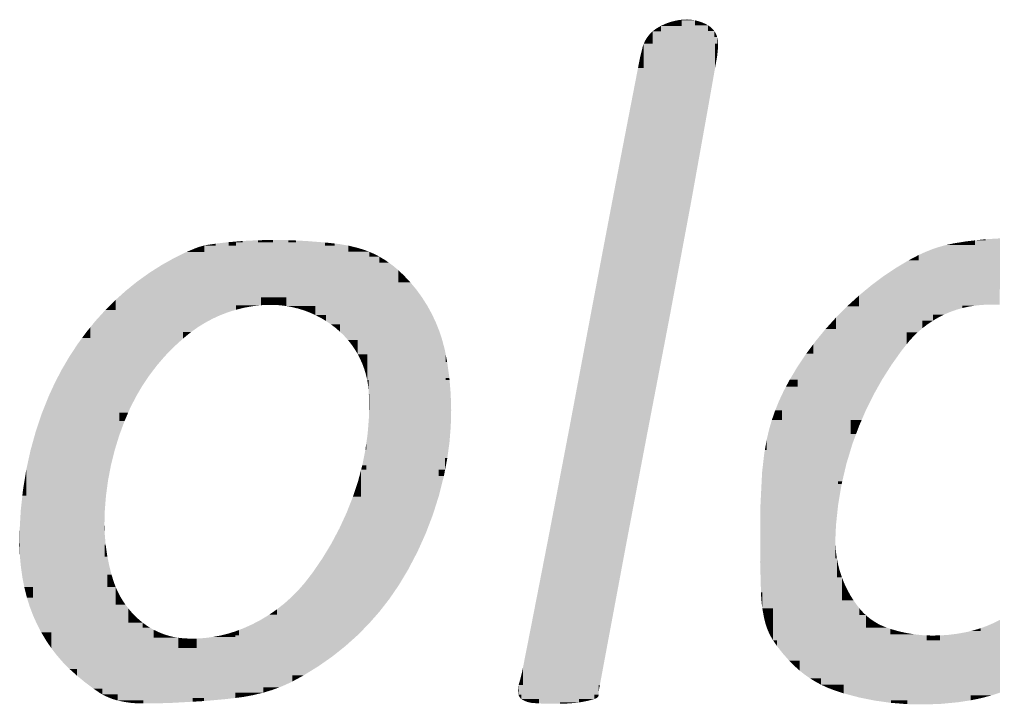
# Model space of a CAD drawing. Extents: x 149 to 8866, y 149 to 4853.
# Drawn here: x 5235.9 to 5292.9, y 4638.6 to 4678.6 of the extents above; entities that cross this region are included whole.
import ezdxf

# ---------------------------------------------------------------- set-up
doc = ezdxf.new("R2010")
doc.units = 0
doc.layers.add('L1D0', color=1, linetype='CONTINUOUS')

msp = doc.modelspace()

# ---------------------------------------------------------------- linework, layer by layer
at = {"layer": 'L1D0'}
for points in [[(5273.193, 4678.08), (5273.281, 4678.136), (5273.465, 4678.08), (5273.465, 4678.238)], [(5273.465, 4678.238), (5273.654, 4678.329), (5274.049, 4678.238), (5274.049, 4678.329)], [(5273.465, 4677.913), (5273.465, 4678.238), (5274.666, 4677.913), (5274.666, 4678.238)], [(5273.654, 4678.329), (5273.85, 4678.407), (5274.049, 4678.329), (5274.049, 4678.473)], [(5274.049, 4678.473), (5274.252, 4678.527), (5274.458, 4678.473), (5274.458, 4678.567)], [(5274.049, 4678.238), (5274.049, 4678.473), (5274.666, 4678.238), (5274.666, 4678.473)], [(5274.458, 4678.473), (5274.458, 4678.567), (5274.666, 4678.473), (5274.666, 4678.595)], [(5274.666, 4678.561), (5274.666, 4678.595), (5274.771, 4678.561), (5274.771, 4678.603)], [(5274.666, 4678.267), (5274.666, 4678.561), (5275.443, 4678.267), (5275.443, 4678.561)], [(5274.666, 4677.93), (5274.666, 4678.267), (5276.211, 4677.93), (5276.211, 4678.267)], [(5274.771, 4678.561), (5274.771, 4678.603), (5274.846, 4678.561), (5274.846, 4678.608)], [(5274.846, 4678.561), (5274.846, 4678.608), (5274.996, 4678.561), (5274.996, 4678.609)], [(5274.996, 4678.561), (5274.996, 4678.609), (5275.146, 4678.561), (5275.146, 4678.602)], [(5275.146, 4678.561), (5275.146, 4678.602), (5275.443, 4678.561), (5275.295, 4678.586)], [(5275.443, 4678.432), (5275.443, 4678.561), (5275.589, 4678.432), (5275.589, 4678.527)], [(5275.443, 4678.267), (5275.443, 4678.432), (5275.874, 4678.267), (5275.874, 4678.432)], [(5275.589, 4678.432), (5275.589, 4678.527), (5275.874, 4678.432), (5275.733, 4678.484)], [(5275.874, 4678.373), (5275.874, 4678.432), (5276.012, 4678.373)], [(5275.874, 4678.267), (5275.874, 4678.373), (5276.012, 4678.267), (5276.012, 4678.373)], [(5276.012, 4678.267), (5276.012, 4678.373), (5276.211, 4678.267), (5276.146, 4678.305)], [(5276.211, 4678.204), (5276.211, 4678.267), (5276.308, 4678.204), (5276.244, 4678.247)], [(5272.668, 4677.582), (5272.736, 4677.672), (5272.968, 4677.582), (5272.968, 4677.672)], [(5272.736, 4677.672), (5272.809, 4677.757), (5272.968, 4677.672), (5272.968, 4677.757)], [(5272.809, 4677.757), (5272.886, 4677.837), (5272.968, 4677.757), (5272.968, 4677.913)], [(5272.968, 4677.913), (5273.055, 4677.984), (5273.465, 4677.913), (5273.465, 4677.984)], [(5272.968, 4677.191), (5272.968, 4677.913), (5274.666, 4677.191), (5274.666, 4677.913)], [(5273.055, 4677.984), (5273.145, 4678.05), (5273.193, 4677.984), (5273.193, 4678.08)], [(5273.193, 4677.984), (5273.193, 4678.08), (5273.465, 4677.984), (5273.465, 4678.08)], [(5274.666, 4677.584), (5274.666, 4677.93), (5276.58, 4677.584), (5276.58, 4677.93)], [(5276.211, 4678.157), (5276.211, 4678.204), (5276.37, 4678.157), (5276.308, 4678.204)], [(5276.211, 4678.105), (5276.211, 4678.157), (5276.428, 4678.105), (5276.37, 4678.157)], [(5276.211, 4678.051), (5276.211, 4678.105), (5276.482, 4678.051), (5276.428, 4678.105)], [(5276.211, 4677.992), (5276.211, 4678.051), (5276.533, 4677.992), (5276.482, 4678.051)], [(5276.211, 4677.93), (5276.211, 4677.992), (5276.58, 4677.93), (5276.533, 4677.992)], [(5276.58, 4677.799), (5276.58, 4677.93), (5276.661, 4677.799), (5276.623, 4677.866)], [(5276.58, 4677.729), (5276.58, 4677.799), (5276.696, 4677.729), (5276.661, 4677.799)], [(5276.58, 4677.657), (5276.58, 4677.729), (5276.725, 4677.657), (5276.696, 4677.729)], [(5272.413, 4677.086), (5272.452, 4677.191), (5272.452, 4677.086)], [(5272.452, 4677.191), (5272.498, 4677.294), (5272.968, 4677.191), (5272.968, 4677.294)], [(5272.452, 4675.782), (5272.452, 4677.191), (5276.625, 4675.782), (5276.625, 4677.191)], [(5272.498, 4677.294), (5272.549, 4677.393), (5272.968, 4677.294), (5272.968, 4677.393)], [(5272.549, 4677.393), (5272.606, 4677.49), (5272.968, 4677.393), (5272.968, 4677.49)], [(5272.606, 4677.49), (5272.668, 4677.582), (5272.968, 4677.49), (5272.968, 4677.582)], [(5274.666, 4677.191), (5274.666, 4677.584), (5276.75, 4677.191), (5276.75, 4677.584)], [(5276.58, 4677.584), (5276.58, 4677.657), (5276.75, 4677.584), (5276.725, 4677.657)], [(5276.625, 4677.083), (5276.625, 4677.191), (5276.8, 4677.083), (5276.8, 4677.191)], [(5276.75, 4677.433), (5276.75, 4677.584), (5276.785, 4677.433), (5276.77, 4677.509)], [(5276.75, 4677.356), (5276.75, 4677.433), (5276.795, 4677.356), (5276.785, 4677.433)], [(5276.75, 4677.279), (5276.75, 4677.356), (5276.8, 4677.279), (5276.795, 4677.356)], [(5276.75, 4677.191), (5276.75, 4677.279), (5276.8, 4677.191), (5276.8, 4677.279)], [(5272.228, 4676.357), (5272.367, 4676.925), (5272.452, 4676.357), (5272.452, 4676.925)], [(5272.367, 4676.925), (5272.38, 4676.98), (5272.452, 4676.925), (5272.452, 4676.98)], [(5272.38, 4676.98), (5272.413, 4677.086), (5272.452, 4676.98), (5272.452, 4677.086)], [(5276.625, 4676.77), (5276.625, 4677.083), (5276.782, 4676.77), (5276.8, 4677.083)], [(5276.625, 4676.46), (5276.625, 4676.77), (5276.745, 4676.46), (5276.782, 4676.77)], [(5272.117, 4675.782), (5272.228, 4676.357), (5272.452, 4675.782), (5272.452, 4676.357)], [(5276.625, 4675.782), (5276.625, 4676.46), (5276.718, 4676.305), (5276.745, 4676.46)], [(5271.705, 4673.659), (5272.117, 4675.782), (5276.25, 4673.659), (5276.625, 4675.782)], [(5271.193, 4671.014), (5271.631, 4673.279), (5275.775, 4671.014), (5276.182, 4673.279)], [(5271.631, 4673.279), (5271.705, 4673.659), (5276.182, 4673.279), (5276.25, 4673.659)], [(5271.147, 4670.775), (5271.193, 4671.014), (5275.732, 4670.775), (5275.775, 4671.014)], [(5270.6, 4667.938), (5271.147, 4670.775), (5275.222, 4667.938), (5275.732, 4670.775)], [(5270.018, 4664.886), (5270.579, 4667.831), (5274.651, 4664.886), (5275.202, 4667.831)], [(5270.579, 4667.831), (5270.6, 4667.938), (5275.202, 4667.831), (5275.222, 4667.938)], [(5248.986, 4665.571), (5248.986, 4665.659), (5249.872, 4665.571), (5249.872, 4665.703)], [(5249.872, 4665.571), (5249.872, 4665.703), (5250.316, 4665.571), (5250.316, 4665.711)], [(5250.316, 4665.571), (5250.316, 4665.711), (5250.762, 4665.571), (5250.762, 4665.719)], [(5250.762, 4665.571), (5250.762, 4665.719), (5251.656, 4665.571), (5251.656, 4665.707)], [(5251.656, 4665.571), (5251.656, 4665.707), (5252.103, 4665.571), (5252.103, 4665.687)], [(5291.35, 4665.428), (5291.35, 4665.641), (5291.826, 4665.428), (5291.826, 4665.693)], [(5291.826, 4665.69), (5291.826, 4665.693), (5292.467, 4665.69), (5292.467, 4665.763)], [(5292.467, 4665.69), (5292.467, 4665.763), (5293.59, 4665.69), (5293.59, 4665.829)], [(5245.716, 4665.025), (5246.102, 4665.188), (5246.19, 4665.025), (5246.19, 4665.225)], [(5246.19, 4665.225), (5246.368, 4665.291), (5246.55, 4665.225), (5246.55, 4665.347)], [(5246.19, 4665.025), (5246.19, 4665.225), (5246.735, 4665.025), (5246.735, 4665.225)], [(5246.55, 4665.225), (5246.55, 4665.347), (5246.735, 4665.225), (5246.735, 4665.394)], [(5246.735, 4665.394), (5246.922, 4665.432), (5247.016, 4665.394), (5247.016, 4665.446)], [(5246.735, 4664.657), (5246.735, 4665.394), (5248.601, 4664.657), (5248.601, 4665.394)], [(5247.016, 4665.394), (5247.016, 4665.446), (5247.397, 4665.394), (5247.397, 4665.502)], [(5247.397, 4665.394), (5247.397, 4665.502), (5248.161, 4665.394), (5248.161, 4665.591)], [(5248.161, 4665.591), (5248.545, 4665.622), (5248.601, 4665.591), (5248.601, 4665.627)], [(5248.161, 4665.394), (5248.161, 4665.591), (5248.601, 4665.394), (5248.601, 4665.591)], [(5248.601, 4665.571), (5248.601, 4665.627), (5248.986, 4665.571), (5248.986, 4665.659)], [(5248.601, 4662.363), (5248.601, 4665.571), (5253.807, 4662.363), (5253.807, 4665.571)], [(5252.103, 4665.571), (5252.103, 4665.687), (5253.807, 4665.571), (5252.671, 4665.66)], [(5253.807, 4665.39), (5253.807, 4665.571), (5254.373, 4665.39), (5254.373, 4665.509)], [(5253.807, 4664.747), (5253.807, 4665.39), (5255.157, 4664.747), (5255.157, 4665.39)], [(5254.373, 4665.39), (5254.373, 4665.509), (5255.157, 4665.39), (5254.635, 4665.479)], [(5255.157, 4665.03), (5255.157, 4665.39), (5255.671, 4665.03), (5255.671, 4665.268)], [(5255.671, 4665.144), (5255.671, 4665.268), (5256.081, 4665.144), (5255.924, 4665.191)], [(5255.671, 4665.03), (5255.671, 4665.144), (5256.081, 4665.03), (5256.081, 4665.144)], [(5256.081, 4665.03), (5256.081, 4665.144), (5256.387, 4665.03)], [(5288.541, 4664.84), (5288.933, 4665.019), (5289.334, 4664.84), (5289.334, 4665.178)], [(5289.334, 4665.178), (5289.744, 4665.313), (5290.16, 4665.178), (5290.16, 4665.428)], [(5289.334, 4664.84), (5289.334, 4665.178), (5290.16, 4664.84), (5290.16, 4665.178)], [(5290.16, 4665.428), (5290.581, 4665.519), (5290.794, 4665.428), (5290.794, 4665.552)], [(5290.16, 4664.84), (5290.16, 4665.428), (5291.826, 4664.84), (5291.826, 4665.428)], [(5290.794, 4665.428), (5290.794, 4665.552), (5291.35, 4665.428), (5291.35, 4665.641)], [(5291.826, 4662.824), (5291.826, 4665.69), (5296.949, 4662.824), (5296.949, 4665.69)], [(5243.527, 4663.8), (5244.234, 4664.248), (5244.964, 4663.8), (5244.964, 4664.657)], [(5244.964, 4664.657), (5245.716, 4665.025), (5246.735, 4664.657), (5246.735, 4665.025)], [(5244.964, 4663.8), (5244.964, 4664.657), (5248.601, 4663.8), (5248.601, 4664.657)], [(5253.807, 4663.958), (5253.807, 4664.747), (5256.977, 4663.958), (5256.977, 4664.747)], [(5255.157, 4664.747), (5255.157, 4665.03), (5256.387, 4664.747), (5256.387, 4665.03)], [(5256.387, 4664.747), (5256.387, 4665.03), (5256.977, 4664.747), (5256.686, 4664.898)], [(5256.977, 4664.576), (5256.977, 4664.747), (5257.264, 4664.576), (5257.117, 4664.663)], [(5256.977, 4664.385), (5256.977, 4664.576), (5257.548, 4664.385), (5257.264, 4664.576)], [(5269.383, 4661.543), (5270.015, 4664.868), (5274.025, 4661.543), (5274.648, 4664.868)], [(5270.015, 4664.868), (5270.018, 4664.886), (5274.648, 4664.868), (5274.651, 4664.886)], [(5287.959, 4664.533), (5288.35, 4664.739), (5288.541, 4664.533), (5288.541, 4664.84)], [(5288.541, 4664.08), (5288.541, 4664.84), (5291.826, 4664.08), (5291.826, 4664.84)], [(5256.977, 4664.178), (5256.977, 4664.385), (5257.821, 4664.178), (5257.548, 4664.385)], [(5256.977, 4663.958), (5256.977, 4664.178), (5258.083, 4663.958), (5257.821, 4664.178)], [(5286.111, 4663.322), (5286.464, 4663.588), (5287.199, 4663.322), (5287.199, 4664.08)], [(5287.199, 4664.08), (5287.959, 4664.533), (5288.541, 4664.08), (5288.541, 4664.533)], [(5287.199, 4662.462), (5287.199, 4664.08), (5291.826, 4662.462), (5291.826, 4664.08)], [(5242.519, 4663.052), (5242.846, 4663.314), (5243.527, 4663.052), (5243.527, 4663.8)], [(5243.527, 4662.221), (5243.527, 4663.8), (5248.601, 4662.221), (5248.601, 4663.8)], [(5253.807, 4662.363), (5253.807, 4663.958), (5258.083, 4662.363), (5258.083, 4663.958)], [(5258.083, 4663.65), (5258.083, 4663.958), (5258.41, 4663.65), (5258.207, 4663.841)], [(5258.083, 4663.243), (5258.083, 4663.65), (5258.792, 4663.243), (5258.41, 4663.65)], [(5242.188, 4662.786), (5242.519, 4663.052), (5243.527, 4662.786), (5243.527, 4663.052)], [(5258.083, 4662.814), (5258.083, 4663.243), (5259.148, 4662.814), (5258.792, 4663.243)], [(5285.038, 4662.462), (5285.744, 4663.047), (5287.199, 4662.462), (5287.199, 4663.047)], [(5285.744, 4663.047), (5286.111, 4663.322), (5287.199, 4663.047), (5287.199, 4663.322)], [(5241.554, 4662.221), (5242.188, 4662.786), (5243.527, 4662.221), (5243.527, 4662.786)], [(5248.601, 4661.904), (5248.601, 4662.363), (5250.055, 4661.904), (5250.055, 4662.363)], [(5250.055, 4661.925), (5250.055, 4662.363), (5250.479, 4661.925), (5250.479, 4662.363)], [(5250.834, 4661.923), (5250.479, 4661.925), (5250.834, 4662.363), (5250.479, 4662.363)], [(5250.834, 4661.923), (5250.834, 4662.363), (5251.541, 4661.923), (5251.541, 4662.363)], [(5251.541, 4661.856), (5251.541, 4662.363), (5253.23, 4661.856), (5253.23, 4662.363)], [(5253.23, 4661.331), (5253.23, 4662.363), (5254.685, 4661.331), (5254.685, 4662.363)], [(5254.685, 4660.9), (5254.685, 4662.363), (5259.476, 4660.9), (5259.476, 4662.363)], [(5258.083, 4662.363), (5258.083, 4662.814), (5259.476, 4662.363), (5259.148, 4662.814)], [(5259.476, 4661.404), (5259.476, 4662.363), (5260.046, 4661.404), (5259.776, 4661.893)], [(5284.36, 4661.845), (5284.461, 4661.937), (5285.038, 4661.845), (5285.038, 4662.462)], [(5285.038, 4661.194), (5285.038, 4662.462), (5287.838, 4661.194), (5287.838, 4662.462)], [(5287.838, 4661.739), (5287.838, 4662.462), (5291.093, 4661.739), (5291.093, 4662.462)], [(5291.093, 4661.879), (5291.093, 4662.462), (5291.826, 4661.879), (5291.826, 4662.462)], [(5291.826, 4661.937), (5291.826, 4662.824), (5292.556, 4661.937), (5292.556, 4662.824)], [(5292.556, 4661.937), (5292.556, 4662.824), (5293.286, 4661.937), (5293.286, 4662.824)], [(5240.95, 4661.624), (5241.255, 4661.925), (5241.554, 4661.624), (5241.554, 4662.221)], [(5241.554, 4660.621), (5241.554, 4662.221), (5246.365, 4660.621), (5246.365, 4662.221)], [(5246.365, 4661.495), (5246.365, 4662.221), (5248.129, 4661.495), (5248.129, 4662.221)], [(5248.129, 4661.495), (5248.129, 4662.221), (5248.601, 4661.643), (5248.601, 4662.221)], [(5248.601, 4661.643), (5248.601, 4661.904), (5249.079, 4661.76), (5249.079, 4661.904)], [(5249.079, 4661.76), (5249.079, 4661.904), (5249.565, 4661.847), (5249.565, 4661.904)], [(5249.565, 4661.847), (5249.565, 4661.904), (5250.055, 4661.904)], [(5250.055, 4661.904), (5250.055, 4661.925), (5250.302, 4661.916), (5250.479, 4661.925)], [(5251.541, 4661.856), (5251.188, 4661.9), (5251.541, 4661.923), (5250.834, 4661.923)], [(5252.235, 4661.706), (5251.89, 4661.791), (5252.235, 4661.856), (5251.541, 4661.856)], [(5252.574, 4661.601), (5252.235, 4661.706), (5252.574, 4661.856), (5252.235, 4661.856)], [(5252.574, 4661.601), (5252.574, 4661.856), (5253.23, 4661.601), (5253.23, 4661.856)], [(5284.036, 4661.52), (5284.36, 4661.845), (5285.038, 4661.52), (5285.038, 4661.845)], [(5287.838, 4661), (5287.838, 4661.739), (5289.371, 4661), (5289.371, 4661.739)], [(5289.371, 4661.508), (5289.371, 4661.739), (5290.377, 4661.508), (5290.377, 4661.739)], [(5290.377, 4661.508), (5290.377, 4661.739), (5290.731, 4661.634), (5291.093, 4661.739)], [(5291.093, 4661.739), (5291.093, 4661.879), (5291.46, 4661.821), (5291.46, 4661.879)], [(5291.46, 4661.821), (5291.46, 4661.879), (5291.646, 4661.851), (5291.826, 4661.879)], [(5291.826, 4661.879), (5291.826, 4661.937), (5292.19, 4661.918), (5292.556, 4661.937)], [(5240.378, 4660.995), (5240.95, 4661.624), (5241.554, 4660.995), (5241.554, 4661.624)], [(5246.365, 4661.113), (5246.365, 4661.495), (5247.219, 4661.113), (5247.219, 4661.495)], [(5247.219, 4661.113), (5247.219, 4661.495), (5247.668, 4661.319), (5248.129, 4661.495)], [(5253.23, 4661.331), (5252.906, 4661.475), (5253.23, 4661.601), (5252.574, 4661.601)], [(5253.851, 4660.987), (5253.546, 4661.168), (5253.851, 4661.331), (5253.23, 4661.331)], [(5253.851, 4660.987), (5253.851, 4661.331), (5254.685, 4660.987), (5254.685, 4661.331)], [(5259.476, 4660.9), (5259.476, 4661.404), (5260.284, 4660.9), (5260.046, 4661.404)], [(5268.754, 4658.2), (5269.345, 4661.34), (5273.384, 4658.2), (5273.987, 4661.34)], [(5269.345, 4661.34), (5269.383, 4661.543), (5273.987, 4661.34), (5274.025, 4661.543)], [(5283.09, 4660.511), (5283.71, 4661.194), (5283.71, 4660.511)], [(5283.71, 4661.194), (5284.036, 4661.52), (5285.038, 4661.194), (5285.038, 4661.52)], [(5283.71, 4659.625), (5283.71, 4661.194), (5287.838, 4659.625), (5287.838, 4661.194)], [(5289.371, 4661.359), (5289.371, 4661.508), (5290.031, 4661.359), (5290.377, 4661.508)], [(5289.371, 4661), (5289.371, 4661.359), (5289.695, 4661.19), (5290.031, 4661.359)], [(5239.589, 4659.995), (5239.841, 4660.337), (5240.073, 4659.995), (5240.073, 4660.621)], [(5240.073, 4660.621), (5240.378, 4660.995), (5241.554, 4660.621), (5241.554, 4660.995)], [(5240.073, 4658.927), (5240.073, 4660.621), (5244.431, 4658.927), (5244.431, 4660.621)], [(5244.431, 4660.335), (5244.431, 4660.621), (5245.963, 4660.335), (5246.365, 4660.621)], [(5246.365, 4660.621), (5246.365, 4661.113), (5246.785, 4660.88), (5247.219, 4661.113)], [(5254.145, 4660.787), (5253.851, 4660.987), (5254.685, 4660.787), (5254.685, 4660.987)], [(5254.427, 4660.572), (5254.145, 4660.787), (5254.685, 4660.572), (5254.685, 4660.787)], [(5254.685, 4660.348), (5254.561, 4660.455), (5254.685, 4660.572), (5254.427, 4660.572)], [(5254.685, 4660.348), (5254.685, 4660.9), (5255.714, 4660.348), (5255.714, 4660.9)], [(5255.714, 4659.853), (5255.714, 4660.9), (5260.284, 4659.853), (5260.284, 4660.9)], [(5260.284, 4659.853), (5260.284, 4660.9), (5260.664, 4659.853), (5260.491, 4660.382)], [(5287.838, 4660.562), (5287.838, 4661), (5288.759, 4660.562), (5288.759, 4661)], [(5288.759, 4660.562), (5288.759, 4661), (5289.058, 4660.79), (5289.371, 4661)], [(5239.33, 4659.639), (5239.589, 4659.995), (5240.073, 4659.639), (5240.073, 4659.995)], [(5244.431, 4659.949), (5244.431, 4660.335), (5245.486, 4659.949), (5245.486, 4660.335)], [(5245.486, 4659.949), (5245.486, 4660.335), (5245.771, 4660.18), (5245.963, 4660.335)], [(5254.919, 4660.119), (5254.685, 4660.348), (5255.714, 4660.119), (5255.714, 4660.348)], [(5255.138, 4659.875), (5254.919, 4660.119), (5255.714, 4659.875), (5255.714, 4660.119)], [(5282.504, 4659.799), (5283.09, 4660.511), (5283.71, 4659.799), (5283.71, 4660.511)], [(5287.838, 4660.315), (5287.838, 4660.562), (5288.475, 4660.315), (5288.759, 4660.562)], [(5287.838, 4660.052), (5287.838, 4660.315), (5288.206, 4660.052), (5288.475, 4660.315)], [(5287.838, 4659.625), (5287.838, 4660.052), (5287.955, 4659.772), (5288.206, 4660.052)], [(5238.86, 4658.927), (5239.33, 4659.639), (5240.073, 4658.927), (5240.073, 4659.639)], [(5244.431, 4658.927), (5244.431, 4659.949), (5244.943, 4659.454), (5245.486, 4659.949)], [(5255.342, 4659.618), (5255.138, 4659.875), (5255.714, 4659.618), (5255.714, 4659.875)], [(5255.528, 4659.349), (5255.342, 4659.618), (5255.714, 4659.349), (5255.714, 4659.618)], [(5255.714, 4659.039), (5255.714, 4659.853), (5260.664, 4659.039), (5260.664, 4659.853)], [(5260.664, 4659.039), (5260.664, 4659.853), (5260.859, 4659.039), (5260.805, 4659.313)], [(5281.958, 4659.068), (5282.227, 4659.429), (5282.374, 4659.068), (5282.374, 4659.625)], [(5282.374, 4659.625), (5282.504, 4659.799), (5283.71, 4659.625), (5283.71, 4659.799)], [(5282.374, 4658.32), (5282.374, 4659.625), (5286.884, 4658.32), (5286.884, 4659.625)], [(5286.884, 4659.228), (5286.884, 4659.625), (5287.523, 4659.228), (5287.838, 4659.625)], [(5238.399, 4658.144), (5238.845, 4658.904), (5238.86, 4658.144), (5238.86, 4658.927)], [(5238.86, 4657.364), (5238.86, 4658.927), (5243.227, 4657.364), (5243.227, 4658.927)], [(5243.227, 4658.369), (5243.227, 4658.927), (5243.953, 4658.369), (5244.431, 4658.927)], [(5255.714, 4659.039), (5255.698, 4659.069), (5255.714, 4659.349), (5255.528, 4659.349)], [(5255.85, 4658.779), (5255.714, 4659.039), (5256.267, 4658.779), (5256.267, 4659.039)], [(5256.267, 4657.541), (5256.267, 4659.039), (5260.859, 4657.541), (5260.859, 4659.039)], [(5260.859, 4658.578), (5260.859, 4659.039), (5260.949, 4658.578)], [(5281.455, 4658.32), (5281.958, 4659.068), (5282.374, 4658.32), (5282.374, 4659.068)], [(5286.884, 4658.32), (5286.884, 4659.228), (5286.938, 4658.405), (5287.523, 4659.228)], [(5243.227, 4657.364), (5243.227, 4658.369), (5243.509, 4657.785), (5243.953, 4658.369)], [(5255.983, 4658.48), (5255.85, 4658.779), (5256.267, 4658.48), (5256.267, 4658.779)], [(5256.098, 4658.173), (5255.983, 4658.48), (5256.267, 4658.173), (5256.267, 4658.48)], [(5260.859, 4657.647), (5260.859, 4658.578), (5261.078, 4657.647), (5260.949, 4658.578)], [(5280.992, 4657.548), (5281.455, 4658.32), (5281.455, 4657.548)], [(5281.455, 4656.672), (5281.455, 4658.32), (5285.9, 4656.672), (5285.9, 4658.32)], [(5285.9, 4656.672), (5285.9, 4658.32), (5286.396, 4657.553), (5286.884, 4658.32)], [(5237.991, 4657.364), (5238.399, 4658.144), (5238.86, 4657.364), (5238.86, 4658.144)], [(5256.267, 4657.541), (5256.192, 4657.859), (5256.267, 4658.173), (5256.098, 4658.173)], [(5268.126, 4654.869), (5268.681, 4657.815), (5272.744, 4654.869), (5273.31, 4657.815)], [(5268.681, 4657.815), (5268.754, 4658.2), (5273.31, 4657.815), (5273.384, 4658.2)], [(5237.623, 4656.563), (5237.991, 4657.364), (5242.281, 4656.563), (5242.281, 4657.364)], [(5242.281, 4657.175), (5242.281, 4657.364), (5243.1, 4657.175), (5243.227, 4657.364)], [(5242.281, 4656.54), (5242.281, 4657.175), (5242.729, 4656.54), (5243.1, 4657.175)], [(5256.322, 4657.218), (5256.267, 4657.541), (5256.364, 4657.218), (5256.364, 4657.541)], [(5256.357, 4656.892), (5256.322, 4657.218), (5256.364, 4656.892), (5256.364, 4657.218)], [(5256.364, 4656.71), (5256.364, 4657.541), (5261.156, 4656.71), (5261.087, 4657.541)], [(5260.859, 4657.541), (5260.859, 4657.647), (5261.087, 4657.541), (5261.078, 4657.647)], [(5280.637, 4656.881), (5280.78, 4657.15), (5281.455, 4656.881), (5281.455, 4657.15)], [(5280.78, 4657.15), (5280.992, 4657.548), (5281.455, 4657.15), (5281.455, 4657.548)], [(5256.364, 4656.71), (5256.363, 4656.729), (5256.364, 4656.892), (5256.357, 4656.892)], [(5256.384, 4656.26), (5256.364, 4656.71), (5256.384, 4656.71)], [(5256.384, 4655.77), (5256.384, 4656.71), (5261.156, 4655.77), (5261.156, 4656.71)], [(5261.156, 4655.77), (5261.156, 4656.71), (5261.183, 4655.77)], [(5280.147, 4655.763), (5280.377, 4656.328), (5280.539, 4655.763), (5280.539, 4656.672)], [(5280.539, 4656.672), (5280.637, 4656.881), (5281.455, 4656.672), (5281.455, 4656.881)], [(5280.539, 4655.193), (5280.539, 4656.672), (5285.203, 4655.193), (5285.203, 4656.672)], [(5285.203, 4655.193), (5285.203, 4656.672), (5285.451, 4655.768), (5285.9, 4656.672)], [(5237.245, 4655.618), (5237.459, 4656.154), (5237.623, 4655.618), (5237.623, 4656.563)], [(5237.623, 4655.618), (5237.623, 4656.563), (5242.281, 4655.618), (5242.281, 4656.563)], [(5242.281, 4655.618), (5242.281, 4656.54), (5242.396, 4655.885), (5242.729, 4656.54)], [(5256.376, 4655.77), (5256.384, 4656.26), (5256.384, 4655.77)], [(5236.81, 4654.286), (5236.876, 4654.524), (5237.245, 4654.286), (5237.245, 4655.618)], [(5237.245, 4654.286), (5237.245, 4655.618), (5241.757, 4654.286), (5241.757, 4655.618)], [(5241.757, 4655.548), (5241.757, 4655.618), (5242.251, 4655.548), (5242.281, 4655.618)], [(5241.757, 4655.133), (5241.757, 4655.548), (5242.071, 4655.133), (5242.251, 4655.548)], [(5256.33, 4654.831), (5256.368, 4655.323), (5256.376, 4654.831), (5256.376, 4655.77)], [(5256.376, 4654.831), (5256.376, 4655.77), (5261.159, 4654.831), (5261.183, 4655.77)], [(5279.947, 4655.193), (5280.046, 4655.475), (5280.539, 4655.193), (5280.539, 4655.475)], [(5280.046, 4655.475), (5280.147, 4655.763), (5280.539, 4655.475), (5280.539, 4655.763)], [(5241.757, 4654.286), (5241.757, 4655.133), (5242.071, 4655.133)], [(5268.02, 4654.315), (5268.126, 4654.869), (5272.637, 4654.315), (5272.744, 4654.869)], [(5279.644, 4654.034), (5279.78, 4654.617), (5279.947, 4654.034), (5279.947, 4655.193)], [(5279.947, 4654.034), (5279.947, 4655.193), (5284.553, 4654.034), (5284.553, 4655.193)], [(5284.553, 4654.84), (5284.553, 4655.193), (5285.05, 4654.84), (5285.203, 4655.193)], [(5256.226, 4653.894), (5256.295, 4654.389), (5256.33, 4653.894), (5256.33, 4654.831)], [(5256.33, 4653.894), (5256.33, 4654.831), (5261.084, 4653.894), (5261.159, 4654.831)], [(5267.489, 4651.539), (5268.02, 4654.315), (5272.109, 4651.539), (5272.637, 4654.315)], [(5284.553, 4654.367), (5284.553, 4654.84), (5284.873, 4654.367), (5285.05, 4654.84)], [(5284.553, 4653.44), (5284.553, 4654.367), (5284.661, 4653.796), (5284.873, 4654.367)], [(5236.567, 4653.413), (5236.81, 4654.286), (5241.489, 4653.413), (5241.489, 4654.286)], [(5241.489, 4653.413), (5241.489, 4654.286), (5241.491, 4653.422), (5241.757, 4654.286)], [(5256.166, 4653.461), (5256.226, 4653.894), (5256.226, 4653.461)], [(5256.226, 4652.285), (5256.226, 4653.894), (5260.827, 4652.285), (5260.827, 4653.894)], [(5260.827, 4652.963), (5260.827, 4653.894), (5260.957, 4652.963), (5261.084, 4653.894)], [(5279.539, 4653.44), (5279.592, 4653.74), (5279.644, 4653.44), (5279.644, 4654.034)], [(5279.644, 4653.44), (5279.644, 4654.034), (5284.553, 4653.44), (5284.553, 4654.034)], [(5236.32, 4652.285), (5236.567, 4653.413), (5241.224, 4652.285), (5241.224, 4653.413)], [(5241.224, 4652.285), (5241.224, 4653.413), (5241.273, 4652.544), (5241.489, 4653.413)], [(5255.981, 4652.542), (5256.166, 4653.461), (5256.226, 4652.542), (5256.226, 4653.461)], [(5279.433, 4652.631), (5279.499, 4653.209), (5279.539, 4652.631), (5279.539, 4653.44)], [(5279.539, 4652.631), (5279.539, 4653.44), (5284.309, 4652.631), (5284.309, 4653.44)], [(5284.309, 4652.631), (5284.309, 4653.44), (5284.553, 4653.44)], [(5260.827, 4652.285), (5260.827, 4652.963), (5260.869, 4652.501), (5260.957, 4652.963)], [(5279.35, 4651.599), (5279.377, 4652.137), (5279.433, 4651.599), (5279.433, 4652.631)], [(5279.433, 4651.599), (5279.433, 4652.631), (5284.066, 4651.599), (5284.066, 4652.631)], [(5284.066, 4651.599), (5284.066, 4652.631), (5284.309, 4652.631)], [(5236.227, 4651.716), (5236.32, 4652.285), (5236.32, 4651.716)], [(5236.32, 4650.76), (5236.32, 4652.285), (5240.983, 4650.76), (5240.983, 4652.285)], [(5240.983, 4650.76), (5240.983, 4652.285), (5241.104, 4651.656), (5241.224, 4652.285)], [(5255.742, 4651.636), (5255.913, 4652.285), (5255.913, 4651.636)], [(5255.913, 4652.285), (5255.981, 4652.542), (5256.226, 4652.285), (5256.226, 4652.542)], [(5255.913, 4650.716), (5255.913, 4652.285), (5260.447, 4650.716), (5260.447, 4652.285)], [(5260.447, 4651.922), (5260.447, 4652.285), (5260.757, 4651.922), (5260.827, 4652.285)], [(5236.13, 4651.12), (5236.227, 4651.716), (5236.32, 4651.12), (5236.32, 4651.716)], [(5255.595, 4651.192), (5255.742, 4651.636), (5255.913, 4651.192), (5255.913, 4651.636)], [(5260.447, 4650.716), (5260.447, 4651.922), (5260.468, 4650.781), (5260.757, 4651.922)], [(5267.351, 4650.814), (5267.489, 4651.539), (5271.971, 4650.814), (5272.109, 4651.539)], [(5279.274, 4650.097), (5279.35, 4651.599), (5283.811, 4650.097), (5283.811, 4651.599)], [(5283.811, 4651.445), (5283.811, 4651.599), (5284.03, 4651.445), (5284.066, 4651.599)], [(5283.811, 4650.097), (5283.811, 4651.445), (5283.827, 4650.245), (5284.03, 4651.445)], [(5236.09, 4650.76), (5236.13, 4651.12), (5236.32, 4650.76), (5236.32, 4651.12)], [(5255.437, 4650.716), (5255.595, 4651.192), (5255.913, 4650.716), (5255.913, 4651.192)], [(5235.994, 4649.859), (5235.998, 4649.921), (5236.09, 4649.859), (5236.09, 4650.76)], [(5236.09, 4649.859), (5236.09, 4650.76), (5240.912, 4649.859), (5240.983, 4650.76)], [(5254.651, 4648.872), (5255.07, 4649.783), (5255.437, 4648.872), (5255.437, 4650.716)], [(5255.437, 4649.658), (5255.437, 4650.716), (5260.113, 4649.658), (5260.447, 4650.716)], [(5266.934, 4648.632), (5267.351, 4650.814), (5271.556, 4648.632), (5271.971, 4650.814)], [(5235.928, 4648.717), (5235.951, 4649.107), (5235.994, 4648.717), (5235.994, 4649.859)], [(5235.994, 4648.717), (5235.994, 4649.859), (5240.894, 4648.717), (5240.894, 4649.859)], [(5240.894, 4649.107), (5240.894, 4649.859), (5240.901, 4649.407), (5240.912, 4649.859)], [(5279.27, 4649.034), (5279.274, 4650.097), (5283.699, 4649.034), (5283.811, 4650.097)], [(5255.437, 4648.872), (5255.437, 4649.658), (5259.812, 4648.872), (5260.113, 4649.658)], [(5235.924, 4648.114), (5235.928, 4648.717), (5235.949, 4648.114), (5235.949, 4648.717)], [(5235.949, 4647.193), (5235.949, 4648.717), (5240.906, 4647.193), (5240.906, 4648.717)], [(5240.894, 4648.717), (5240.894, 4649.107), (5240.906, 4648.717)], [(5240.906, 4647.908), (5240.906, 4648.717), (5240.964, 4647.908), (5240.913, 4648.506)], [(5253.664, 4647.128), (5254.182, 4647.986), (5254.651, 4647.128), (5254.651, 4648.872)], [(5254.651, 4647.484), (5254.651, 4648.872), (5259.208, 4647.484), (5259.208, 4648.872)], [(5259.208, 4647.484), (5259.208, 4648.872), (5259.692, 4648.558), (5259.812, 4648.872)], [(5266.776, 4647.823), (5266.934, 4648.632), (5271.402, 4647.823), (5271.556, 4648.632)], [(5279.268, 4648.236), (5279.269, 4648.593), (5279.27, 4648.236), (5279.27, 4649.034)], [(5279.27, 4648.236), (5279.27, 4649.034), (5283.664, 4648.236), (5283.664, 4649.034)], [(5283.664, 4648.236), (5283.664, 4649.034), (5283.673, 4648.426), (5283.699, 4649.034)], [(5235.922, 4647.806), (5235.924, 4648.114), (5235.949, 4647.806), (5235.949, 4648.114)], [(5279.264, 4647.098), (5279.268, 4648.236), (5283.664, 4647.098), (5283.664, 4648.236)], [(5283.664, 4647.855), (5283.664, 4648.236), (5283.671, 4647.855)], [(5235.949, 4647.193), (5235.922, 4647.806), (5235.949, 4647.806)], [(5240.906, 4647.314), (5240.906, 4647.908), (5241.048, 4647.314), (5240.964, 4647.908)], [(5254.651, 4647.128), (5254.651, 4647.484), (5259.021, 4647.128), (5259.208, 4647.484)], [(5266.367, 4645.728), (5266.776, 4647.823), (5271.01, 4645.728), (5271.402, 4647.823)], [(5283.664, 4647.475), (5283.664, 4647.855), (5283.701, 4647.475), (5283.671, 4647.855)], [(5283.664, 4647.098), (5283.664, 4647.475), (5283.753, 4647.098), (5283.701, 4647.475)], [(5236.008, 4646.581), (5235.949, 4647.193), (5241.072, 4646.581), (5241.072, 4647.193)], [(5240.906, 4647.193), (5240.906, 4647.314), (5241.072, 4647.193), (5241.048, 4647.314)], [(5241.072, 4646.142), (5241.072, 4647.193), (5241.31, 4646.142), (5241.163, 4646.724)], [(5253.098, 4646.3), (5253.664, 4647.128), (5253.664, 4646.3)], [(5253.664, 4645.679), (5253.664, 4647.128), (5258.202, 4645.679), (5258.202, 4647.128)], [(5258.202, 4646.441), (5258.202, 4647.128), (5258.661, 4646.441), (5259.021, 4647.128)], [(5279.287, 4645.995), (5279.263, 4646.855), (5279.287, 4647.098), (5279.264, 4647.098)], [(5279.287, 4645.995), (5279.287, 4647.098), (5283.753, 4645.995), (5283.753, 4647.098)], [(5283.753, 4646.725), (5283.753, 4647.098), (5283.828, 4646.725)], [(5236.202, 4645.436), (5236.096, 4645.973), (5236.202, 4646.581), (5236.008, 4646.581)], [(5236.202, 4645.436), (5236.202, 4646.581), (5241.072, 4645.436), (5241.072, 4646.581)], [(5258.202, 4645.679), (5258.202, 4646.441), (5258.358, 4645.937), (5258.661, 4646.441)], [(5283.753, 4646.357), (5283.753, 4646.725), (5283.925, 4646.357), (5283.828, 4646.725)], [(5283.753, 4645.995), (5283.753, 4646.357), (5284.045, 4645.995), (5283.925, 4646.357)], [(5241.072, 4645.856), (5241.072, 4646.142), (5241.4, 4645.856), (5241.31, 4646.142)], [(5241.072, 4645.713), (5241.072, 4645.856), (5241.444, 4645.713), (5241.4, 4645.856)], [(5252.621, 4645.679), (5252.793, 4645.903), (5253.664, 4645.679), (5253.664, 4645.903)], [(5252.793, 4645.903), (5253.098, 4646.3), (5253.664, 4645.903), (5253.664, 4646.3)], [(5279.312, 4645.118), (5279.287, 4645.995), (5284.045, 4645.118), (5284.045, 4645.995)], [(5284.045, 4645.641), (5284.045, 4645.995), (5284.186, 4645.641)], [(5236.215, 4645.37), (5236.202, 4645.436), (5236.718, 4645.37), (5236.718, 4645.436)], [(5236.29, 4645.073), (5236.215, 4645.37), (5236.718, 4645.073), (5236.718, 4645.37)], [(5236.718, 4643.767), (5236.718, 4645.436), (5241.548, 4643.767), (5241.548, 4645.436)], [(5241.072, 4645.436), (5241.072, 4645.713), (5241.548, 4645.436), (5241.444, 4645.713)], [(5241.548, 4645.165), (5241.548, 4645.436), (5241.668, 4645.165)], [(5251.853, 4644.852), (5252.25, 4645.254), (5252.621, 4644.852), (5252.621, 4645.679)], [(5252.621, 4643.991), (5252.621, 4645.679), (5256.989, 4643.991), (5256.989, 4645.679)], [(5256.989, 4645.529), (5256.989, 4645.679), (5258.112, 4645.529), (5258.202, 4645.679)], [(5256.989, 4644.743), (5256.989, 4645.529), (5257.574, 4644.743), (5258.112, 4645.529)], [(5266.192, 4644.831), (5266.367, 4645.728), (5270.842, 4644.831), (5271.01, 4645.728)], [(5284.045, 4645.297), (5284.045, 4645.641), (5284.347, 4645.297), (5284.186, 4645.641)], [(5284.045, 4644.962), (5284.045, 4645.297), (5284.53, 4644.962), (5284.347, 4645.297)], [(5236.358, 4644.806), (5236.29, 4645.073), (5236.718, 4644.806), (5236.718, 4645.073)], [(5236.718, 4643.767), (5236.523, 4644.281), (5236.718, 4644.806), (5236.358, 4644.806)], [(5241.548, 4644.901), (5241.548, 4645.165), (5241.804, 4644.901), (5241.668, 4645.165)], [(5241.548, 4644.646), (5241.548, 4644.901), (5241.955, 4644.646), (5241.804, 4644.901)], [(5241.548, 4644.4), (5241.548, 4644.646), (5242.121, 4644.4), (5241.955, 4644.646)], [(5251.433, 4644.474), (5251.853, 4644.852), (5252.621, 4644.474), (5252.621, 4644.852)], [(5256.989, 4643.991), (5256.989, 4644.743), (5257.574, 4644.743)], [(5265.88, 4643.236), (5266.192, 4644.831), (5270.544, 4643.236), (5270.842, 4644.831)], [(5279.318, 4644.904), (5279.312, 4645.118), (5279.393, 4644.904), (5279.393, 4645.118)], [(5279.353, 4644.475), (5279.318, 4644.904), (5279.393, 4644.475), (5279.393, 4644.904)], [(5279.393, 4644.182), (5279.393, 4645.118), (5284.045, 4644.182), (5284.045, 4645.118)], [(5284.045, 4644.64), (5284.045, 4644.962), (5284.732, 4644.64), (5284.53, 4644.962)], [(5284.045, 4644.33), (5284.045, 4644.64), (5284.954, 4644.33), (5284.732, 4644.64)], [(5241.548, 4644.163), (5241.548, 4644.4), (5242.3, 4644.163), (5242.121, 4644.4)], [(5241.548, 4643.767), (5241.548, 4644.163), (5242.3, 4643.767), (5242.3, 4644.163)], [(5242.3, 4643.938), (5242.3, 4644.163), (5242.492, 4643.938)], [(5250.526, 4643.802), (5250.99, 4644.124), (5250.99, 4643.802)], [(5250.99, 4644.124), (5251.433, 4644.474), (5252.621, 4644.124), (5252.621, 4644.474)], [(5250.99, 4643.246), (5250.99, 4644.124), (5252.621, 4643.246), (5252.621, 4644.124)], [(5279.393, 4644.182), (5279.353, 4644.475), (5279.393, 4644.475)], [(5279.411, 4644.05), (5279.393, 4644.182), (5280.021, 4644.05), (5280.021, 4644.182)], [(5279.491, 4643.628), (5279.411, 4644.05), (5280.021, 4643.628), (5280.021, 4644.05)], [(5280.021, 4643.784), (5280.021, 4644.182), (5285.074, 4643.784), (5285.074, 4644.182)], [(5284.045, 4644.182), (5284.045, 4644.33), (5285.074, 4644.182), (5284.954, 4644.33)], [(5285.074, 4643.936), (5285.074, 4644.182), (5285.29, 4643.936), (5285.143, 4644.097)], [(5237.196, 4642.776), (5236.943, 4643.264), (5237.196, 4643.767), (5236.718, 4643.767)], [(5237.196, 4642.776), (5237.196, 4643.767), (5242.3, 4642.776), (5242.3, 4643.767)], [(5242.3, 4643.723), (5242.3, 4643.938), (5242.698, 4643.723), (5242.492, 4643.938)], [(5242.3, 4643.522), (5242.3, 4643.723), (5242.916, 4643.522), (5242.698, 4643.723)], [(5242.3, 4643.346), (5242.3, 4643.522), (5242.916, 4643.346), (5242.916, 4643.522)], [(5242.916, 4643.346), (5242.916, 4643.522), (5243.128, 4643.346), (5243.03, 4643.427)], [(5249.543, 4643.246), (5250.043, 4643.509), (5250.99, 4643.246), (5250.99, 4643.509)], [(5250.043, 4643.509), (5250.526, 4643.802), (5250.99, 4643.509), (5250.99, 4643.802)], [(5252.621, 4642.598), (5252.621, 4643.991), (5255.69, 4642.598), (5255.69, 4643.991)], [(5255.69, 4642.598), (5255.69, 4643.991), (5256.361, 4643.275), (5256.989, 4643.991)], [(5279.543, 4643.42), (5279.491, 4643.628), (5280.021, 4643.42), (5280.021, 4643.628)], [(5280.021, 4642.307), (5280.021, 4643.784), (5285.447, 4642.307), (5285.447, 4643.784)], [(5285.074, 4643.784), (5285.074, 4643.936), (5285.447, 4643.784), (5285.29, 4643.936)], [(5285.447, 4643.642), (5285.447, 4643.784), (5285.613, 4643.642)], [(5285.447, 4643.511), (5285.447, 4643.642), (5285.787, 4643.511), (5285.613, 4643.642)], [(5285.447, 4643.389), (5285.447, 4643.511), (5285.97, 4643.389), (5285.787, 4643.511)], [(5292.915, 4643.319), (5293.277, 4643.501), (5293.627, 4643.319), (5293.627, 4643.702)], [(5242.3, 4643.058), (5242.3, 4643.346), (5243.128, 4643.058), (5243.128, 4643.346)], [(5242.3, 4642.932), (5242.3, 4643.058), (5243.768, 4642.932), (5243.547, 4643.058)], [(5242.3, 4642.461), (5242.3, 4642.932), (5243.768, 4642.461), (5243.768, 4642.932)], [(5243.128, 4643.058), (5243.128, 4643.346), (5243.547, 4643.058), (5243.334, 4643.196)], [(5243.768, 4642.72), (5243.768, 4642.932), (5244.231, 4642.72), (5243.997, 4642.819)], [(5248.549, 4642.598), (5248.549, 4642.834), (5248.764, 4642.598), (5248.764, 4642.915)], [(5248.764, 4642.915), (5249.029, 4643.015), (5249.543, 4642.915), (5249.543, 4643.246)], [(5248.764, 4642.598), (5248.764, 4642.915), (5249.543, 4642.598), (5249.543, 4642.915)], [(5249.543, 4642.598), (5249.543, 4643.246), (5252.621, 4642.598), (5252.621, 4643.246)], [(5265.673, 4642.185), (5265.88, 4643.236), (5270.347, 4642.185), (5270.544, 4643.236)], [(5279.569, 4643.312), (5279.543, 4643.42), (5280.021, 4643.312), (5280.021, 4643.42)], [(5279.634, 4643.101), (5279.569, 4643.312), (5280.021, 4643.101), (5280.021, 4643.312)], [(5279.713, 4642.894), (5279.634, 4643.101), (5280.021, 4642.894), (5280.021, 4643.101)], [(5285.447, 4643.06), (5285.447, 4643.389), (5285.97, 4643.06), (5285.97, 4643.389)], [(5285.447, 4642.979), (5285.447, 4643.06), (5286.885, 4642.979), (5286.658, 4643.06)], [(5285.447, 4642.307), (5285.447, 4642.979), (5286.885, 4642.307), (5286.885, 4642.979)], [(5285.97, 4643.182), (5285.97, 4643.389), (5286.354, 4643.182), (5286.159, 4643.28)], [(5285.97, 4643.06), (5285.97, 4643.182), (5286.354, 4643.06), (5286.354, 4643.182)], [(5286.354, 4643.06), (5286.354, 4643.182), (5286.658, 4643.06), (5286.555, 4643.096)], [(5286.885, 4642.845), (5286.885, 4642.979), (5287.348, 4642.845)], [(5291.582, 4642.853), (5291.779, 4642.901), (5292.165, 4642.853), (5292.165, 4643.018)], [(5292.165, 4643.018), (5292.544, 4643.158), (5292.915, 4643.018), (5292.915, 4643.319)], [(5292.165, 4642.853), (5292.165, 4643.018), (5292.915, 4642.853), (5292.915, 4643.018)], [(5292.915, 4642.433), (5292.915, 4643.319), (5294.411, 4642.433), (5294.411, 4643.319)], [(5237.337, 4642.54), (5237.196, 4642.776), (5237.782, 4642.54), (5237.782, 4642.776)], [(5237.476, 4642.307), (5237.337, 4642.54), (5237.782, 4642.307), (5237.782, 4642.54)], [(5237.782, 4641.857), (5237.782, 4642.776), (5242.3, 4641.857), (5242.3, 4642.776)], [(5242.3, 4641.857), (5242.3, 4642.461), (5245.215, 4641.857), (5245.215, 4642.461)], [(5243.768, 4642.633), (5243.768, 4642.72), (5244.471, 4642.633), (5244.231, 4642.72)], [(5243.768, 4642.461), (5243.768, 4642.633), (5244.471, 4642.461), (5244.471, 4642.633)], [(5244.471, 4642.562), (5244.471, 4642.633), (5244.716, 4642.562)], [(5244.471, 4642.461), (5244.471, 4642.562), (5244.716, 4642.461), (5244.716, 4642.562)], [(5244.716, 4642.461), (5244.716, 4642.562), (5244.963, 4642.461), (5244.963, 4642.504)], [(5244.963, 4642.461), (5244.963, 4642.504), (5245.215, 4642.461)], [(5245.215, 4641.857), (5245.215, 4642.461), (5245.467, 4641.857), (5245.467, 4642.433)], [(5245.467, 4642.413), (5245.467, 4642.433), (5245.825, 4642.413), (5245.595, 4642.426)], [(5245.467, 4641.857), (5245.467, 4642.413), (5245.825, 4641.857), (5245.825, 4642.413)], [(5245.825, 4641.857), (5245.825, 4642.413), (5246.287, 4641.857), (5246.287, 4642.415)], [(5246.287, 4642.415), (5246.748, 4642.444), (5247.205, 4642.415), (5247.205, 4642.502)], [(5246.287, 4641.857), (5246.287, 4642.415), (5247.205, 4641.857), (5247.205, 4642.415)], [(5247.205, 4642.502), (5247.66, 4642.586), (5247.66, 4642.502)], [(5247.205, 4641.857), (5247.205, 4642.502), (5248.549, 4641.857), (5248.549, 4642.502)], [(5247.66, 4642.502), (5247.66, 4642.586), (5248.108, 4642.502), (5248.108, 4642.696)], [(5248.108, 4642.696), (5248.549, 4642.834), (5248.549, 4642.696)], [(5248.108, 4642.502), (5248.108, 4642.696), (5248.549, 4642.502), (5248.549, 4642.696)], [(5248.549, 4640.8), (5248.549, 4642.598), (5253.42, 4640.8), (5253.42, 4642.598)], [(5253.42, 4641.963), (5253.42, 4642.598), (5254.981, 4641.963), (5255.69, 4642.598)], [(5279.804, 4642.692), (5279.713, 4642.894), (5280.021, 4642.692), (5280.021, 4642.894)], [(5280.021, 4642.307), (5279.907, 4642.496), (5280.021, 4642.692), (5279.804, 4642.692)], [(5286.885, 4642.66), (5286.885, 4642.845), (5287.348, 4642.66), (5287.348, 4642.845)], [(5286.885, 4642.307), (5286.885, 4642.66), (5288.293, 4642.307), (5288.293, 4642.66)], [(5287.348, 4642.66), (5287.348, 4642.845), (5287.818, 4642.66), (5287.818, 4642.738)], [(5287.818, 4642.66), (5287.818, 4642.738), (5288.293, 4642.66)], [(5288.293, 4642.601), (5288.293, 4642.66), (5289.014, 4642.601), (5288.773, 4642.611)], [(5288.293, 4642.307), (5288.293, 4642.601), (5289.014, 4642.307), (5289.014, 4642.601)], [(5289.014, 4642.307), (5289.014, 4642.601), (5289.273, 4642.307), (5289.273, 4642.59)], [(5289.273, 4642.307), (5289.273, 4642.59), (5289.791, 4642.307), (5289.791, 4642.597)], [(5289.791, 4642.597), (5290.307, 4642.633), (5290.821, 4642.597), (5290.821, 4642.699)], [(5289.791, 4642.307), (5289.791, 4642.597), (5290.821, 4642.307), (5290.821, 4642.597)], [(5290.821, 4642.699), (5291.331, 4642.792), (5291.582, 4642.699), (5291.582, 4642.853)], [(5290.821, 4642.307), (5290.821, 4642.699), (5291.582, 4642.307), (5291.582, 4642.699)], [(5291.582, 4642.433), (5291.582, 4642.853), (5292.915, 4642.433), (5292.915, 4642.853)], [(5291.582, 4640.527), (5291.582, 4642.433), (5295.901, 4640.527), (5295.901, 4642.433)], [(5237.782, 4641.857), (5237.476, 4642.307), (5237.782, 4642.307)], [(5238.115, 4641.427), (5237.782, 4641.857), (5239.284, 4641.427), (5239.284, 4641.857)], [(5239.284, 4640.247), (5239.284, 4641.857), (5243.173, 4640.247), (5243.173, 4641.857)], [(5243.173, 4638.942), (5243.173, 4641.857), (5248.549, 4638.942), (5248.549, 4641.857)], [(5253.42, 4641.371), (5253.42, 4641.963), (5254.235, 4641.371), (5254.981, 4641.963)], [(5265.389, 4640.744), (5265.673, 4642.185), (5270.078, 4640.744), (5270.347, 4642.185)], [(5280.243, 4641.985), (5280.084, 4642.216), (5280.243, 4642.307), (5280.021, 4642.307)], [(5280.243, 4641.985), (5280.243, 4642.307), (5281.571, 4641.985), (5281.571, 4642.307)], [(5280.588, 4641.544), (5280.243, 4641.985), (5281.571, 4641.544), (5281.571, 4641.985)], [(5281.571, 4640.543), (5281.571, 4642.307), (5285.981, 4640.543), (5285.981, 4642.307)], [(5285.981, 4638.805), (5285.981, 4642.307), (5291.582, 4638.805), (5291.582, 4642.307)], [(5238.472, 4641.019), (5238.115, 4641.427), (5239.284, 4641.019), (5239.284, 4641.427)], [(5253.42, 4640.8), (5253.42, 4641.371), (5253.845, 4641.098), (5254.235, 4641.371)], [(5280.959, 4641.125), (5280.588, 4641.544), (5281.571, 4641.125), (5281.571, 4641.544)], [(5238.854, 4640.633), (5238.472, 4641.019), (5239.284, 4640.633), (5239.284, 4641.019)], [(5239.284, 4640.247), (5239.057, 4640.452), (5239.284, 4640.633), (5238.854, 4640.633)], [(5248.549, 4639.906), (5248.549, 4640.8), (5251.893, 4639.906), (5251.893, 4640.8)], [(5251.893, 4640.255), (5251.893, 4640.8), (5252.538, 4640.255), (5253.42, 4640.8)], [(5265.231, 4640.053), (5265.344, 4640.512), (5265.389, 4640.053), (5265.389, 4640.744)], [(5265.389, 4639.696), (5265.389, 4640.744), (5269.882, 4639.696), (5270.078, 4640.744)], [(5281.571, 4640.543), (5281.29, 4640.794), (5281.571, 4641.125), (5280.959, 4641.125)], [(5240.245, 4639.493), (5239.757, 4639.859), (5240.245, 4640.247), (5239.284, 4640.247)], [(5240.245, 4639.493), (5240.245, 4640.247), (5243.173, 4639.493), (5243.173, 4640.247)], [(5251.893, 4639.906), (5251.893, 4640.255), (5252.082, 4640.008), (5252.538, 4640.255)], [(5265.165, 4639.825), (5265.231, 4640.053), (5265.389, 4639.825), (5265.389, 4640.053)], [(5281.866, 4640.31), (5281.571, 4640.543), (5282.826, 4640.31), (5282.826, 4640.543)], [(5282.175, 4640.094), (5281.866, 4640.31), (5282.826, 4640.094), (5282.826, 4640.31)], [(5282.826, 4639.718), (5282.495, 4639.896), (5282.826, 4640.094), (5282.175, 4640.094)], [(5282.826, 4639.718), (5282.826, 4640.543), (5285.981, 4639.718), (5285.981, 4640.543)], [(5291.582, 4639.726), (5291.582, 4640.527), (5294.444, 4639.726), (5294.444, 4640.527)], [(5240.497, 4639.32), (5240.245, 4639.493), (5240.771, 4639.32), (5240.771, 4639.493)], [(5240.771, 4639.148), (5240.771, 4639.493), (5241.671, 4639.148), (5241.671, 4639.493)], [(5241.671, 4638.795), (5241.671, 4639.493), (5243.173, 4638.795), (5243.173, 4639.493)], [(5248.549, 4639.254), (5248.549, 4639.906), (5250.2, 4639.254), (5250.2, 4639.906)], [(5250.2, 4639.554), (5250.2, 4639.906), (5251.109, 4639.554), (5251.109, 4639.906)], [(5250.2, 4639.408), (5250.2, 4639.554), (5250.705, 4639.408), (5250.705, 4639.554)], [(5250.705, 4639.408), (5250.705, 4639.554), (5251.109, 4639.554)], [(5251.109, 4639.554), (5251.109, 4639.906), (5251.506, 4639.72), (5251.893, 4639.906)], [(5265.101, 4639.43), (5265.107, 4639.519), (5265.132, 4639.43), (5265.132, 4639.519)], [(5265.107, 4639.519), (5265.117, 4639.608), (5265.132, 4639.519), (5265.132, 4639.696)], [(5265.132, 4639.696), (5265.152, 4639.782), (5265.389, 4639.696), (5265.389, 4639.782)], [(5265.132, 4639.133), (5265.132, 4639.696), (5267.543, 4639.133), (5267.543, 4639.696)], [(5265.152, 4639.782), (5265.165, 4639.825), (5265.389, 4639.782), (5265.389, 4639.825)], [(5267.543, 4639.125), (5267.543, 4639.696), (5269.81, 4639.125), (5269.81, 4639.696)], [(5269.81, 4639.537), (5269.81, 4639.696), (5269.852, 4639.537), (5269.882, 4639.696)], [(5269.81, 4639.469), (5269.81, 4639.537), (5269.839, 4639.469), (5269.852, 4639.537)], [(5283.518, 4639.42), (5283.168, 4639.559), (5283.518, 4639.718), (5282.826, 4639.718)], [(5283.518, 4639.42), (5283.518, 4639.718), (5284.144, 4639.42), (5284.144, 4639.718)], [(5284.144, 4639.213), (5284.144, 4639.718), (5285.981, 4639.213), (5285.981, 4639.718)], [(5291.582, 4639.087), (5291.582, 4639.726), (5292.786, 4639.087), (5292.786, 4639.726)], [(5292.786, 4639.483), (5292.786, 4639.726), (5293.903, 4639.483), (5294.444, 4639.726)], [(5292.786, 4639.087), (5292.786, 4639.483), (5293.349, 4639.271), (5293.903, 4639.483)], [(5240.771, 4639.148), (5240.586, 4639.259), (5240.771, 4639.32), (5240.497, 4639.32)], [(5241.159, 4638.961), (5240.962, 4639.049), (5241.159, 4639.148), (5240.771, 4639.148)], [(5241.159, 4638.961), (5241.159, 4639.148), (5241.671, 4638.961), (5241.671, 4639.148)], [(5241.36, 4638.884), (5241.159, 4638.961), (5241.36, 4638.961)], [(5241.36, 4638.884), (5241.36, 4638.961), (5241.671, 4638.884), (5241.671, 4638.961)], [(5243.173, 4638.622), (5243.173, 4638.942), (5244.619, 4638.641), (5244.619, 4638.942)], [(5244.619, 4638.641), (5244.619, 4638.942), (5246.064, 4638.723), (5246.064, 4638.942)], [(5246.064, 4638.723), (5246.064, 4638.942), (5246.716, 4638.76), (5246.716, 4638.942)], [(5246.716, 4638.76), (5246.716, 4638.942), (5248.019, 4638.877), (5248.549, 4638.942)], [(5248.549, 4638.994), (5248.549, 4639.254), (5248.978, 4638.994), (5248.978, 4639.254)], [(5248.549, 4638.942), (5248.549, 4638.994), (5248.668, 4638.956), (5248.978, 4638.994)], [(5248.978, 4638.994), (5248.978, 4639.254), (5249.592, 4639.106), (5249.592, 4639.254)], [(5249.592, 4639.106), (5249.592, 4639.254), (5250.2, 4639.254)], [(5250.2, 4639.254), (5250.2, 4639.408), (5250.499, 4639.346), (5250.705, 4639.408)], [(5265.101, 4639.341), (5265.101, 4639.43), (5265.132, 4639.341), (5265.132, 4639.43)], [(5265.106, 4639.252), (5265.101, 4639.341), (5265.132, 4639.252), (5265.132, 4639.341)], [(5265.111, 4639.208), (5265.106, 4639.252), (5265.132, 4639.208), (5265.132, 4639.252)], [(5265.113, 4639.182), (5265.111, 4639.208), (5265.132, 4639.182), (5265.132, 4639.208)], [(5265.125, 4639.133), (5265.113, 4639.182), (5265.132, 4639.133), (5265.132, 4639.182)], [(5265.141, 4639.084), (5265.125, 4639.133), (5265.291, 4639.084), (5265.291, 4639.133)], [(5265.162, 4639.037), (5265.141, 4639.084), (5265.291, 4639.037), (5265.291, 4639.084)], [(5265.188, 4638.992), (5265.162, 4639.037), (5265.291, 4638.992), (5265.291, 4639.037)], [(5265.219, 4638.951), (5265.188, 4638.992), (5265.291, 4638.951), (5265.291, 4638.992)], [(5265.291, 4638.879), (5265.253, 4638.913), (5265.291, 4638.951), (5265.219, 4638.951)], [(5265.291, 4638.879), (5265.291, 4639.133), (5266.313, 4638.879), (5266.313, 4639.133)], [(5266.313, 4638.622), (5266.313, 4639.133), (5267.543, 4638.622), (5267.543, 4639.133)], [(5267.543, 4638.682), (5267.543, 4639.125), (5268.667, 4638.682), (5268.667, 4639.125)], [(5268.667, 4638.886), (5268.667, 4639.125), (5269.566, 4638.886), (5269.566, 4639.125)], [(5269.566, 4639.075), (5269.566, 4639.125), (5269.804, 4639.075), (5269.804, 4639.125)], [(5269.566, 4639.014), (5269.566, 4639.075), (5269.778, 4639.014), (5269.778, 4639.075)], [(5269.566, 4638.986), (5269.566, 4639.014), (5269.759, 4638.986), (5269.778, 4639.014)], [(5269.566, 4638.942), (5269.566, 4638.986), (5269.708, 4638.942), (5269.708, 4638.986)], [(5269.566, 4638.921), (5269.566, 4638.942), (5269.663, 4638.921), (5269.663, 4638.942)], [(5269.566, 4638.886), (5269.566, 4638.921), (5269.663, 4638.921)], [(5269.663, 4638.921), (5269.663, 4638.942), (5269.678, 4638.926), (5269.708, 4638.942)], [(5269.708, 4638.942), (5269.708, 4638.986), (5269.735, 4638.962), (5269.759, 4638.986)], [(5269.778, 4639.014), (5269.778, 4639.075), (5269.793, 4639.043), (5269.804, 4639.075)], [(5269.804, 4639.075), (5269.804, 4639.125), (5269.81, 4639.108), (5269.81, 4639.125)], [(5269.81, 4639.332), (5269.81, 4639.469), (5269.822, 4639.332), (5269.839, 4639.469)], [(5269.81, 4639.125), (5269.81, 4639.332), (5269.811, 4639.194), (5269.822, 4639.332)], [(5284.144, 4639.213), (5283.697, 4639.361), (5284.144, 4639.42), (5283.518, 4639.42)], [(5285.981, 4638.786), (5285.056, 4638.972), (5285.981, 4639.213), (5284.144, 4639.213)], [(5291.582, 4638.935), (5291.582, 4639.087), (5292.213, 4638.935), (5292.213, 4639.087)], [(5291.582, 4638.805), (5291.582, 4638.935), (5291.632, 4638.813), (5292.213, 4638.935)], [(5292.213, 4638.935), (5292.213, 4639.087), (5292.786, 4639.087)], [(5241.671, 4638.795), (5241.566, 4638.82), (5241.671, 4638.884), (5241.36, 4638.884)], [(5242.116, 4638.701), (5241.818, 4638.758), (5242.116, 4638.795), (5241.671, 4638.795)], [(5242.416, 4638.658), (5242.116, 4638.701), (5242.416, 4638.795), (5242.116, 4638.795)], [(5242.718, 4638.632), (5242.416, 4638.658), (5242.718, 4638.795), (5242.416, 4638.795)], [(5242.718, 4638.632), (5242.718, 4638.795), (5243.173, 4638.632), (5243.173, 4638.795)], [(5243.021, 4638.62), (5242.718, 4638.632), (5243.173, 4638.622), (5243.173, 4638.632)], [(5265.355, 4638.836), (5265.333, 4638.849), (5265.355, 4638.879), (5265.291, 4638.879)], [(5265.355, 4638.836), (5265.355, 4638.879), (5265.465, 4638.836), (5265.465, 4638.879)], [(5265.465, 4638.778), (5265.391, 4638.815), (5265.465, 4638.836), (5265.355, 4638.836)], [(5265.465, 4638.778), (5265.465, 4638.879), (5265.779, 4638.778), (5265.779, 4638.879)], [(5265.619, 4638.717), (5265.541, 4638.746), (5265.619, 4638.778), (5265.465, 4638.778)], [(5265.619, 4638.717), (5265.619, 4638.778), (5265.779, 4638.717), (5265.779, 4638.778)], [(5265.779, 4638.674), (5265.698, 4638.693), (5265.779, 4638.717), (5265.619, 4638.717)], [(5265.779, 4638.674), (5265.779, 4638.879), (5266.313, 4638.674), (5266.313, 4638.879)], [(5265.86, 4638.659), (5265.779, 4638.674), (5265.86, 4638.674)], [(5265.942, 4638.648), (5265.86, 4638.659), (5265.942, 4638.674), (5265.86, 4638.674)], [(5265.983, 4638.646), (5265.942, 4638.648), (5265.983, 4638.674), (5265.942, 4638.674)], [(5266.313, 4638.622), (5265.983, 4638.646), (5266.313, 4638.674), (5265.983, 4638.674)], [(5266.973, 4638.6), (5266.313, 4638.622), (5267.543, 4638.6), (5267.543, 4638.622)], [(5267.543, 4638.6), (5267.543, 4638.682), (5268.022, 4638.619), (5268.022, 4638.682)], [(5268.022, 4638.619), (5268.022, 4638.682), (5268.261, 4638.638), (5268.261, 4638.682)], [(5268.261, 4638.638), (5268.261, 4638.682), (5268.397, 4638.649), (5268.397, 4638.682)], [(5268.397, 4638.649), (5268.397, 4638.682), (5268.667, 4638.682)], [(5268.667, 4638.754), (5268.667, 4638.886), (5269.069, 4638.754), (5269.069, 4638.886)], [(5268.667, 4638.682), (5268.667, 4638.754), (5268.936, 4638.726), (5269.069, 4638.754)], [(5269.069, 4638.826), (5269.069, 4638.886), (5269.369, 4638.826), (5269.369, 4638.886)], [(5269.069, 4638.754), (5269.069, 4638.826), (5269.17, 4638.775), (5269.369, 4638.826)], [(5269.369, 4638.826), (5269.369, 4638.886), (5269.566, 4638.886)], [(5286.914, 4638.656), (5285.981, 4638.786), (5286.914, 4638.805), (5285.981, 4638.805)], [(5287.384, 4638.619), (5286.914, 4638.656), (5287.384, 4638.805), (5286.914, 4638.805)], [(5287.878, 4638.58), (5287.384, 4638.619), (5287.878, 4638.805), (5287.384, 4638.805)], [(5288.87, 4638.559), (5287.878, 4638.58), (5288.87, 4638.805), (5287.878, 4638.805)], [(5288.87, 4638.559), (5288.87, 4638.805), (5289.862, 4638.597), (5289.862, 4638.805)], [(5289.862, 4638.597), (5289.862, 4638.805), (5290.849, 4638.692), (5290.849, 4638.805)], [(5290.849, 4638.692), (5290.849, 4638.805), (5291.34, 4638.767), (5291.582, 4638.805)]]:
    msp.add_solid(points, dxfattribs=at)

doc.saveas('drawing.dxf')
